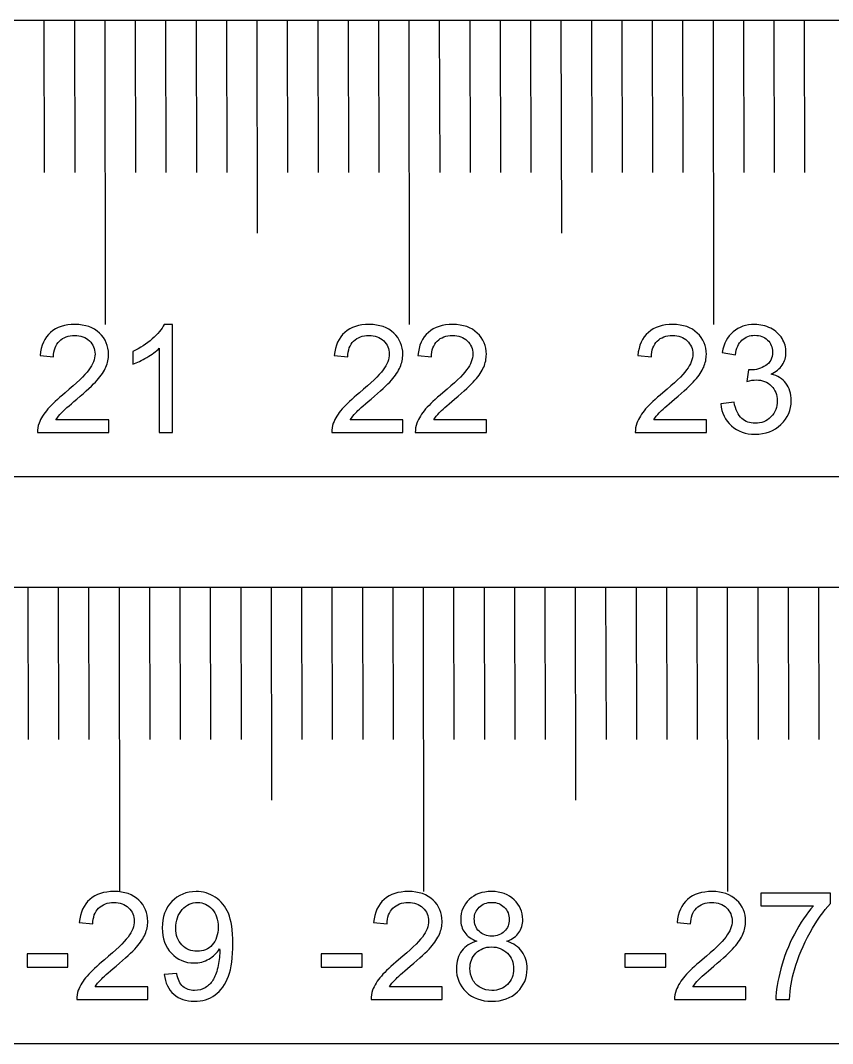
# Model space of a CAD drawing. Header units: millimetres. Extents: x -300 to 279, y -192 to 238.
# Drawn here: x -33.6 to -6.9, y -192.01 to -158.36 of the extents above; entities that cross this region are included whole.
import ezdxf

# ---------------------------------------------------------------- set-up
doc = ezdxf.new("R2010")
doc.units = ezdxf.units.MM
doc.layers.add('CAMADA_1', color=7, linetype='CONTINUOUS')

msp = doc.modelspace()

# ---------------------------------------------------------------- linework, layer by layer
at = {"layer": 'CAMADA_1', "color": 250}
for points, knots in [([(-240.8244, -158.3605), (-240.8244, -158.3605), (259.1756, -158.3605), (259.1756, -158.3605), (259.1756, -158.3605), (259.1756, -173.3605), (259.1756, -173.3605), (259.1756, -173.3605), (-240.8244, -173.3605), (-240.8244, -173.3605), (-240.8244, -173.3605), (-240.8244, -158.3605), (-240.8244, -158.3605)], [0, 0, 0, 0, 0.25, 0.25, 0.25, 0.5, 0.5, 0.5, 0.75, 0.75, 0.75, 1, 1, 1, 1]), ([(-30.7013, -171.4967), (-30.7013, -171.4967), (-30.7013, -171.9116), (-30.7013, -171.9116), (-30.7013, -171.9116), (-33.0424, -171.9116), (-33.0424, -171.9116), (-33.0457, -171.8071), (-33.0284, -171.7066), (-32.9913, -171.6095), (-32.9312, -171.4506), (-32.8349, -171.2934), (-32.7024, -171.1395), (-32.5699, -170.9856), (-32.3806, -170.8078), (-32.1344, -170.6061), (-31.7517, -170.2908), (-31.4916, -170.0414), (-31.3557, -169.857), (-31.2191, -169.6726), (-31.1508, -169.4981), (-31.1508, -169.3335), (-31.1508, -169.1615), (-31.2125, -169.0166), (-31.336, -168.898), (-31.4595, -168.7803), (-31.6208, -168.7211), (-31.8192, -168.7211), (-32.0291, -168.7211), (-32.197, -168.7836), (-32.3229, -168.9087), (-32.4489, -169.033), (-32.5123, -169.2059), (-32.5139, -169.4273), (-32.5139, -169.4273), (-32.9584, -169.3829), (-32.9584, -169.3829), (-32.928, -169.0503), (-32.8127, -168.7968), (-32.6135, -168.6223), (-32.4135, -168.4478), (-32.146, -168.3605), (-31.8093, -168.3605), (-31.4702, -168.3605), (-31.201, -168.4544), (-31.0034, -168.6429), (-30.8051, -168.8314), (-30.7063, -169.0651), (-30.7063, -169.3434), (-30.7063, -169.485), (-30.7351, -169.6241), (-30.7935, -169.7607), (-30.8511, -169.8982), (-30.9475, -170.0422), (-31.0816, -170.1937), (-31.2166, -170.3443), (-31.4397, -170.5526), (-31.7508, -170.816), (-32.0118, -171.0349), (-32.1797, -171.1831), (-32.2538, -171.2613), (-32.3279, -171.3395), (-32.3888, -171.4177), (-32.4374, -171.4967), (-32.4374, -171.4967), (-30.7013, -171.4967), (-30.7013, -171.4967)], [0, 0, 0, 0, 0.0454545, 0.0454545, 0.0454545, 0.0909091, 0.0909091, 0.0909091, 0.1363636, 0.1363636, 0.1363636, 0.1818182, 0.1818182, 0.1818182, 0.2272727, 0.2272727, 0.2272727, 0.2727273, 0.2727273, 0.2727273, 0.3181818, 0.3181818, 0.3181818, 0.3636364, 0.3636364, 0.3636364, 0.4090909, 0.4090909, 0.4090909, 0.4545455, 0.4545455, 0.4545455, 0.5, 0.5, 0.5, 0.5454545, 0.5454545, 0.5454545, 0.5909091, 0.5909091, 0.5909091, 0.6363636, 0.6363636, 0.6363636, 0.6818182, 0.6818182, 0.6818182, 0.7272727, 0.7272727, 0.7272727, 0.7727273, 0.7727273, 0.7727273, 0.8181818, 0.8181818, 0.8181818, 0.8636364, 0.8636364, 0.8636364, 0.9090909, 0.9090909, 0.9090909, 0.9545455, 0.9545455, 0.9545455, 1, 1, 1, 1]), ([(-28.6014, -171.9116), (-28.6014, -171.9116), (-29.0361, -171.9116), (-29.0361, -171.9116), (-29.0361, -171.9116), (-29.0361, -169.1442), (-29.0361, -169.1442), (-29.1406, -169.2446), (-29.2781, -169.3442), (-29.4476, -169.4438), (-29.6172, -169.5434), (-29.7703, -169.6183), (-29.9053, -169.6677), (-29.9053, -169.6677), (-29.9053, -169.2479), (-29.9053, -169.2479), (-29.6625, -169.1343), (-29.4501, -168.996), (-29.2682, -168.833), (-29.0863, -168.6709), (-28.957, -168.5136), (-28.8813, -168.3605), (-28.8813, -168.3605), (-28.6014, -168.3605), (-28.6014, -168.3605), (-28.6014, -168.3605), (-28.6014, -171.9116), (-28.6014, -171.9116)], [0, 0, 0, 0, 0.1111111, 0.1111111, 0.1111111, 0.2222222, 0.2222222, 0.2222222, 0.3333333, 0.3333333, 0.3333333, 0.4444444, 0.4444444, 0.4444444, 0.5555556, 0.5555556, 0.5555556, 0.6666667, 0.6666667, 0.6666667, 0.7777778, 0.7777778, 0.7777778, 0.8888889, 0.8888889, 0.8888889, 1, 1, 1, 1]), ([(-21.025, -171.4967), (-21.025, -171.4967), (-21.025, -171.9116), (-21.025, -171.9116), (-21.025, -171.9116), (-23.3661, -171.9116), (-23.3661, -171.9116), (-23.3694, -171.8071), (-23.3521, -171.7066), (-23.315, -171.6095), (-23.2549, -171.4506), (-23.1586, -171.2934), (-23.0261, -171.1395), (-22.8936, -170.9856), (-22.7043, -170.8078), (-22.4581, -170.6061), (-22.0754, -170.2908), (-21.8153, -170.0414), (-21.6794, -169.857), (-21.5428, -169.6726), (-21.4745, -169.4981), (-21.4745, -169.3335), (-21.4745, -169.1615), (-21.5362, -169.0166), (-21.6597, -168.898), (-21.7832, -168.7803), (-21.9445, -168.7211), (-22.1429, -168.7211), (-22.3528, -168.7211), (-22.5207, -168.7836), (-22.6466, -168.9087), (-22.7726, -169.033), (-22.836, -169.2059), (-22.8376, -169.4273), (-22.8376, -169.4273), (-23.2821, -169.3829), (-23.2821, -169.3829), (-23.2517, -169.0503), (-23.1364, -168.7968), (-22.9372, -168.6223), (-22.7372, -168.4478), (-22.4697, -168.3605), (-22.133, -168.3605), (-21.7939, -168.3605), (-21.5247, -168.4544), (-21.3271, -168.6429), (-21.1288, -168.8314), (-21.03, -169.0651), (-21.03, -169.3434), (-21.03, -169.485), (-21.0588, -169.6241), (-21.1172, -169.7607), (-21.1748, -169.8982), (-21.2712, -170.0422), (-21.4053, -170.1937), (-21.5403, -170.3443), (-21.7634, -170.5526), (-22.0745, -170.816), (-22.3355, -171.0349), (-22.5034, -171.1831), (-22.5775, -171.2613), (-22.6516, -171.3395), (-22.7125, -171.4177), (-22.7611, -171.4967), (-22.7611, -171.4967), (-21.025, -171.4967), (-21.025, -171.4967)], [0, 0, 0, 0, 0.0454545, 0.0454545, 0.0454545, 0.0909091, 0.0909091, 0.0909091, 0.1363636, 0.1363636, 0.1363636, 0.1818182, 0.1818182, 0.1818182, 0.2272727, 0.2272727, 0.2272727, 0.2727273, 0.2727273, 0.2727273, 0.3181818, 0.3181818, 0.3181818, 0.3636364, 0.3636364, 0.3636364, 0.4090909, 0.4090909, 0.4090909, 0.4545455, 0.4545455, 0.4545455, 0.5, 0.5, 0.5, 0.5454545, 0.5454545, 0.5454545, 0.5909091, 0.5909091, 0.5909091, 0.6363636, 0.6363636, 0.6363636, 0.6818182, 0.6818182, 0.6818182, 0.7272727, 0.7272727, 0.7272727, 0.7727273, 0.7727273, 0.7727273, 0.8181818, 0.8181818, 0.8181818, 0.8636364, 0.8636364, 0.8636364, 0.9090909, 0.9090909, 0.9090909, 0.9545455, 0.9545455, 0.9545455, 1, 1, 1, 1]), ([(-18.2781, -171.4967), (-18.2781, -171.4967), (-18.2781, -171.9116), (-18.2781, -171.9116), (-18.2781, -171.9116), (-20.6192, -171.9116), (-20.6192, -171.9116), (-20.6225, -171.8071), (-20.6052, -171.7066), (-20.5681, -171.6095), (-20.508, -171.4506), (-20.4117, -171.2934), (-20.2792, -171.1395), (-20.1467, -170.9856), (-19.9574, -170.8078), (-19.7112, -170.6061), (-19.3285, -170.2908), (-19.0684, -170.0414), (-18.9325, -169.857), (-18.7959, -169.6726), (-18.7276, -169.4981), (-18.7276, -169.3335), (-18.7276, -169.1615), (-18.7893, -169.0166), (-18.9128, -168.898), (-19.0363, -168.7803), (-19.1976, -168.7211), (-19.396, -168.7211), (-19.6059, -168.7211), (-19.7738, -168.7836), (-19.8997, -168.9087), (-20.0257, -169.033), (-20.0891, -169.2059), (-20.0907, -169.4273), (-20.0907, -169.4273), (-20.5352, -169.3829), (-20.5352, -169.3829), (-20.5048, -169.0503), (-20.3895, -168.7968), (-20.1903, -168.6223), (-19.9903, -168.4478), (-19.7228, -168.3605), (-19.3861, -168.3605), (-19.047, -168.3605), (-18.7778, -168.4544), (-18.5802, -168.6429), (-18.3819, -168.8314), (-18.2831, -169.0651), (-18.2831, -169.3434), (-18.2831, -169.485), (-18.3119, -169.6241), (-18.3703, -169.7607), (-18.4279, -169.8982), (-18.5243, -170.0422), (-18.6584, -170.1937), (-18.7934, -170.3443), (-19.0165, -170.5526), (-19.3276, -170.816), (-19.5886, -171.0349), (-19.7565, -171.1831), (-19.8306, -171.2613), (-19.9047, -171.3395), (-19.9656, -171.4177), (-20.0142, -171.4967), (-20.0142, -171.4967), (-18.2781, -171.4967), (-18.2781, -171.4967)], [0, 0, 0, 0, 0.0454545, 0.0454545, 0.0454545, 0.0909091, 0.0909091, 0.0909091, 0.1363636, 0.1363636, 0.1363636, 0.1818182, 0.1818182, 0.1818182, 0.2272727, 0.2272727, 0.2272727, 0.2727273, 0.2727273, 0.2727273, 0.3181818, 0.3181818, 0.3181818, 0.3636364, 0.3636364, 0.3636364, 0.4090909, 0.4090909, 0.4090909, 0.4545455, 0.4545455, 0.4545455, 0.5, 0.5, 0.5, 0.5454545, 0.5454545, 0.5454545, 0.5909091, 0.5909091, 0.5909091, 0.6363636, 0.6363636, 0.6363636, 0.6818182, 0.6818182, 0.6818182, 0.7272727, 0.7272727, 0.7272727, 0.7727273, 0.7727273, 0.7727273, 0.8181818, 0.8181818, 0.8181818, 0.8636364, 0.8636364, 0.8636364, 0.9090909, 0.9090909, 0.9090909, 0.9545455, 0.9545455, 0.9545455, 1, 1, 1, 1]), ([(-11.0449, -171.4967), (-11.0449, -171.4967), (-11.0449, -171.9116), (-11.0449, -171.9116), (-11.0449, -171.9116), (-13.386, -171.9116), (-13.386, -171.9116), (-13.3893, -171.8071), (-13.372, -171.7066), (-13.3349, -171.6095), (-13.2748, -171.4506), (-13.1785, -171.2934), (-13.046, -171.1395), (-12.9135, -170.9856), (-12.7242, -170.8078), (-12.478, -170.6061), (-12.0953, -170.2908), (-11.8352, -170.0414), (-11.6993, -169.857), (-11.5627, -169.6726), (-11.4944, -169.4981), (-11.4944, -169.3335), (-11.4944, -169.1615), (-11.5561, -169.0166), (-11.6796, -168.898), (-11.8031, -168.7803), (-11.9644, -168.7211), (-12.1628, -168.7211), (-12.3727, -168.7211), (-12.5406, -168.7836), (-12.6665, -168.9087), (-12.7925, -169.033), (-12.8559, -169.2059), (-12.8575, -169.4273), (-12.8575, -169.4273), (-13.302, -169.3829), (-13.302, -169.3829), (-13.2716, -169.0503), (-13.1563, -168.7968), (-12.9571, -168.6223), (-12.7571, -168.4478), (-12.4896, -168.3605), (-12.1529, -168.3605), (-11.8138, -168.3605), (-11.5446, -168.4544), (-11.347, -168.6429), (-11.1487, -168.8314), (-11.0499, -169.0651), (-11.0499, -169.3434), (-11.0499, -169.485), (-11.0787, -169.6241), (-11.1371, -169.7607), (-11.1947, -169.8982), (-11.2911, -170.0422), (-11.4252, -170.1937), (-11.5602, -170.3443), (-11.7833, -170.5526), (-12.0944, -170.816), (-12.3554, -171.0349), (-12.5233, -171.1831), (-12.5974, -171.2613), (-12.6715, -171.3395), (-12.7324, -171.4177), (-12.781, -171.4967), (-12.781, -171.4967), (-11.0449, -171.4967), (-11.0449, -171.4967)], [0, 0, 0, 0, 0.0454545, 0.0454545, 0.0454545, 0.0909091, 0.0909091, 0.0909091, 0.1363636, 0.1363636, 0.1363636, 0.1818182, 0.1818182, 0.1818182, 0.2272727, 0.2272727, 0.2272727, 0.2727273, 0.2727273, 0.2727273, 0.3181818, 0.3181818, 0.3181818, 0.3636364, 0.3636364, 0.3636364, 0.4090909, 0.4090909, 0.4090909, 0.4545455, 0.4545455, 0.4545455, 0.5, 0.5, 0.5, 0.5454545, 0.5454545, 0.5454545, 0.5909091, 0.5909091, 0.5909091, 0.6363636, 0.6363636, 0.6363636, 0.6818182, 0.6818182, 0.6818182, 0.7272727, 0.7272727, 0.7272727, 0.7727273, 0.7727273, 0.7727273, 0.8181818, 0.8181818, 0.8181818, 0.8636364, 0.8636364, 0.8636364, 0.9090909, 0.9090909, 0.9090909, 0.9545455, 0.9545455, 0.9545455, 1, 1, 1, 1]), ([(-10.5749, -170.9732), (-10.5749, -170.9732), (-10.1402, -170.9139), (-10.1402, -170.9139), (-10.09, -171.1609), (-10.0061, -171.3387), (-9.8867, -171.4473), (-9.7674, -171.556), (-9.6208, -171.6103), (-9.4472, -171.6103), (-9.2414, -171.6103), (-9.0677, -171.5395), (-8.9277, -171.398), (-8.7878, -171.2564), (-8.7178, -171.081), (-8.7178, -170.872), (-8.7178, -170.6728), (-8.7829, -170.5081), (-8.9137, -170.3781), (-9.0438, -170.2488), (-9.2093, -170.1838), (-9.4109, -170.1838), (-9.4932, -170.1838), (-9.5953, -170.2003), (-9.718, -170.2324), (-9.718, -170.2324), (-9.6694, -169.8521), (-9.6694, -169.8521), (-9.6406, -169.8554), (-9.6167, -169.857), (-9.5994, -169.857), (-9.4134, -169.857), (-9.2471, -169.8085), (-9.0981, -169.7121), (-8.95, -169.6158), (-8.8759, -169.4677), (-8.8759, -169.2676), (-8.8759, -169.1088), (-8.9302, -168.9771), (-9.038, -168.8725), (-9.1459, -168.768), (-9.285, -168.7161), (-9.4554, -168.7161), (-9.625, -168.7161), (-9.7657, -168.7696), (-9.8785, -168.8766), (-9.9913, -168.9837), (-10.0637, -169.1442), (-10.0958, -169.3582), (-10.0958, -169.3582), (-10.5304, -169.2792), (-10.5304, -169.2792), (-10.4769, -168.9878), (-10.3567, -168.7614), (-10.1682, -168.6009), (-9.9806, -168.4404), (-9.746, -168.3605), (-9.4661, -168.3605), (-9.2735, -168.3605), (-9.0957, -168.4017), (-8.9335, -168.4848), (-8.7705, -168.5671), (-8.6462, -168.6799), (-8.5606, -168.8223), (-8.4742, -168.9655), (-8.4314, -169.117), (-8.4314, -169.2775), (-8.4314, -169.4298), (-8.4725, -169.5681), (-8.554, -169.6932), (-8.6363, -169.8183), (-8.7582, -169.9179), (-8.9187, -169.992), (-8.7096, -170.0398), (-8.5474, -170.1402), (-8.4314, -170.2925), (-8.3161, -170.4439), (-8.2585, -170.6349), (-8.2585, -170.8629), (-8.2585, -171.1716), (-8.3713, -171.4342), (-8.596, -171.649), (-8.8216, -171.8639), (-9.1064, -171.9709), (-9.4504, -171.9709), (-9.7608, -171.9709), (-10.0184, -171.8779), (-10.2234, -171.6926), (-10.4292, -171.5074), (-10.5461, -171.2679), (-10.5749, -170.9732)], [0, 0, 0, 0, 0.0333333, 0.0333333, 0.0333333, 0.0666667, 0.0666667, 0.0666667, 0.1, 0.1, 0.1, 0.1333333, 0.1333333, 0.1333333, 0.1666667, 0.1666667, 0.1666667, 0.2, 0.2, 0.2, 0.2333333, 0.2333333, 0.2333333, 0.2666667, 0.2666667, 0.2666667, 0.3, 0.3, 0.3, 0.3333333, 0.3333333, 0.3333333, 0.3666667, 0.3666667, 0.3666667, 0.4, 0.4, 0.4, 0.4333333, 0.4333333, 0.4333333, 0.4666667, 0.4666667, 0.4666667, 0.5, 0.5, 0.5, 0.5333333, 0.5333333, 0.5333333, 0.5666667, 0.5666667, 0.5666667, 0.6, 0.6, 0.6, 0.6333333, 0.6333333, 0.6333333, 0.6666667, 0.6666667, 0.6666667, 0.7, 0.7, 0.7, 0.7333333, 0.7333333, 0.7333333, 0.7666667, 0.7666667, 0.7666667, 0.8, 0.8, 0.8, 0.8333333, 0.8333333, 0.8333333, 0.8666667, 0.8666667, 0.8666667, 0.9, 0.9, 0.9, 0.9333333, 0.9333333, 0.9333333, 0.9666667, 0.9666667, 0.9666667, 1, 1, 1, 1]), ([(-240.3555, -177.0107), (-240.3555, -177.0107), (259.6445, -177.0107), (259.6445, -177.0107), (259.6445, -177.0107), (259.6445, -192.0107), (259.6445, -192.0107), (259.6445, -192.0107), (-240.3555, -192.0107), (-240.3555, -192.0107), (-240.3555, -192.0107), (-240.3555, -177.0107), (-240.3555, -177.0107)], [0, 0, 0, 0, 0.25, 0.25, 0.25, 0.5, 0.5, 0.5, 0.75, 0.75, 0.75, 1, 1, 1, 1]), ([(-29.4101, -190.1469), (-29.4101, -190.1469), (-29.4101, -190.5618), (-29.4101, -190.5618), (-29.4101, -190.5618), (-31.7512, -190.5618), (-31.7512, -190.5618), (-31.7545, -190.4573), (-31.7372, -190.3568), (-31.7001, -190.2597), (-31.64, -190.1008), (-31.5437, -189.9436), (-31.4112, -189.7897), (-31.2787, -189.6358), (-31.0894, -189.458), (-30.8432, -189.2563), (-30.4605, -188.941), (-30.2004, -188.6916), (-30.0645, -188.5072), (-29.9279, -188.3228), (-29.8596, -188.1483), (-29.8596, -187.9837), (-29.8596, -187.8117), (-29.9213, -187.6668), (-30.0448, -187.5482), (-30.1683, -187.4305), (-30.3296, -187.3713), (-30.528, -187.3713), (-30.7379, -187.3713), (-30.9058, -187.4338), (-31.0317, -187.5589), (-31.1577, -187.6832), (-31.2211, -187.8561), (-31.2227, -188.0775), (-31.2227, -188.0775), (-31.6672, -188.0331), (-31.6672, -188.0331), (-31.6368, -187.7005), (-31.5215, -187.447), (-31.3223, -187.2725), (-31.1223, -187.098), (-30.8548, -187.0107), (-30.5181, -187.0107), (-30.179, -187.0107), (-29.9098, -187.1046), (-29.7122, -187.2931), (-29.5139, -187.4816), (-29.4151, -187.7153), (-29.4151, -187.9936), (-29.4151, -188.1352), (-29.4439, -188.2743), (-29.5023, -188.4109), (-29.5599, -188.5484), (-29.6563, -188.6924), (-29.7904, -188.8439), (-29.9254, -188.9945), (-30.1485, -189.2028), (-30.4596, -189.4662), (-30.7206, -189.6851), (-30.8885, -189.8333), (-30.9626, -189.9115), (-31.0367, -189.9897), (-31.0976, -190.0679), (-31.1462, -190.1469), (-31.1462, -190.1469), (-29.4101, -190.1469), (-29.4101, -190.1469)], [0, 0, 0, 0, 0.0454545, 0.0454545, 0.0454545, 0.0909091, 0.0909091, 0.0909091, 0.1363636, 0.1363636, 0.1363636, 0.1818182, 0.1818182, 0.1818182, 0.2272727, 0.2272727, 0.2272727, 0.2727273, 0.2727273, 0.2727273, 0.3181818, 0.3181818, 0.3181818, 0.3636364, 0.3636364, 0.3636364, 0.4090909, 0.4090909, 0.4090909, 0.4545455, 0.4545455, 0.4545455, 0.5, 0.5, 0.5, 0.5454545, 0.5454545, 0.5454545, 0.5909091, 0.5909091, 0.5909091, 0.6363636, 0.6363636, 0.6363636, 0.6818182, 0.6818182, 0.6818182, 0.7272727, 0.7272727, 0.7272727, 0.7727273, 0.7727273, 0.7727273, 0.8181818, 0.8181818, 0.8181818, 0.8636364, 0.8636364, 0.8636364, 0.9090909, 0.9090909, 0.9090909, 0.9545455, 0.9545455, 0.9545455, 1, 1, 1, 1]), ([(-28.8759, -189.7419), (-28.8759, -189.7419), (-28.461, -189.7074), (-28.461, -189.7074), (-28.4256, -189.9033), (-28.3581, -190.0449), (-28.2585, -190.1329), (-28.1589, -190.221), (-28.0313, -190.2655), (-27.8749, -190.2655), (-27.7416, -190.2655), (-27.6247, -190.235), (-27.5234, -190.1733), (-27.4222, -190.1124), (-27.3399, -190.0309), (-27.2765, -189.928), (-27.2131, -189.8259), (-27.1596, -189.6876), (-27.116, -189.5139), (-27.0723, -189.3402), (-27.0509, -189.1633), (-27.0509, -188.983), (-27.0509, -188.9641), (-27.0518, -188.9344), (-27.0534, -188.8957), (-27.1398, -189.034), (-27.2584, -189.1468), (-27.4082, -189.2324), (-27.558, -189.3188), (-27.721, -189.3616), (-27.8955, -189.3616), (-28.1877, -189.3616), (-28.4347, -189.2555), (-28.6371, -189.0431), (-28.8388, -188.8315), (-28.9401, -188.5517), (-28.9401, -188.2043), (-28.9401, -187.8454), (-28.8347, -187.5573), (-28.6232, -187.3383), (-28.4124, -187.1202), (-28.1482, -187.0107), (-27.8296, -187.0107), (-27.6008, -187.0107), (-27.3909, -187.0725), (-27.1999, -187.1968), (-27.0098, -187.3202), (-26.8657, -187.4964), (-26.767, -187.726), (-26.6682, -187.9549), (-26.6188, -188.2866), (-26.6188, -188.7204), (-26.6188, -189.1723), (-26.6673, -189.532), (-26.7653, -189.7996), (-26.8633, -190.0679), (-27.0098, -190.2712), (-27.2032, -190.4112), (-27.3967, -190.5511), (-27.623, -190.6211), (-27.8831, -190.6211), (-28.1597, -190.6211), (-28.3853, -190.5445), (-28.5606, -190.3906), (-28.7351, -190.2367), (-28.8405, -190.0202), (-28.8759, -189.7419)], [0, 0, 0, 0, 0.0454545, 0.0454545, 0.0454545, 0.0909091, 0.0909091, 0.0909091, 0.1363636, 0.1363636, 0.1363636, 0.1818182, 0.1818182, 0.1818182, 0.2272727, 0.2272727, 0.2272727, 0.2727273, 0.2727273, 0.2727273, 0.3181818, 0.3181818, 0.3181818, 0.3636364, 0.3636364, 0.3636364, 0.4090909, 0.4090909, 0.4090909, 0.4545455, 0.4545455, 0.4545455, 0.5, 0.5, 0.5, 0.5454545, 0.5454545, 0.5454545, 0.5909091, 0.5909091, 0.5909091, 0.6363636, 0.6363636, 0.6363636, 0.6818182, 0.6818182, 0.6818182, 0.7272727, 0.7272727, 0.7272727, 0.7727273, 0.7727273, 0.7727273, 0.8181818, 0.8181818, 0.8181818, 0.8636364, 0.8636364, 0.8636364, 0.9090909, 0.9090909, 0.9090909, 0.9545455, 0.9545455, 0.9545455, 1, 1, 1, 1]), ([(-19.7338, -190.1469), (-19.7338, -190.1469), (-19.7338, -190.5618), (-19.7338, -190.5618), (-19.7338, -190.5618), (-22.0749, -190.5618), (-22.0749, -190.5618), (-22.0782, -190.4573), (-22.0609, -190.3568), (-22.0238, -190.2597), (-21.9637, -190.1008), (-21.8674, -189.9436), (-21.7349, -189.7897), (-21.6024, -189.6358), (-21.4131, -189.458), (-21.1669, -189.2563), (-20.7842, -188.941), (-20.5241, -188.6916), (-20.3882, -188.5072), (-20.2516, -188.3228), (-20.1833, -188.1483), (-20.1833, -187.9837), (-20.1833, -187.8117), (-20.245, -187.6668), (-20.3685, -187.5482), (-20.492, -187.4305), (-20.6533, -187.3713), (-20.8517, -187.3713), (-21.0616, -187.3713), (-21.2295, -187.4338), (-21.3554, -187.5589), (-21.4814, -187.6832), (-21.5448, -187.8561), (-21.5464, -188.0775), (-21.5464, -188.0775), (-21.9909, -188.0331), (-21.9909, -188.0331), (-21.9605, -187.7005), (-21.8452, -187.447), (-21.646, -187.2725), (-21.446, -187.098), (-21.1785, -187.0107), (-20.8418, -187.0107), (-20.5027, -187.0107), (-20.2335, -187.1046), (-20.0359, -187.2931), (-19.8376, -187.4816), (-19.7388, -187.7153), (-19.7388, -187.9936), (-19.7388, -188.1352), (-19.7676, -188.2743), (-19.826, -188.4109), (-19.8836, -188.5484), (-19.98, -188.6924), (-20.1141, -188.8439), (-20.2491, -188.9945), (-20.4722, -189.2028), (-20.7833, -189.4662), (-21.0443, -189.6851), (-21.2122, -189.8333), (-21.2863, -189.9115), (-21.3604, -189.9897), (-21.4213, -190.0679), (-21.4699, -190.1469), (-21.4699, -190.1469), (-19.7338, -190.1469), (-19.7338, -190.1469)], [0, 0, 0, 0, 0.0454545, 0.0454545, 0.0454545, 0.0909091, 0.0909091, 0.0909091, 0.1363636, 0.1363636, 0.1363636, 0.1818182, 0.1818182, 0.1818182, 0.2272727, 0.2272727, 0.2272727, 0.2727273, 0.2727273, 0.2727273, 0.3181818, 0.3181818, 0.3181818, 0.3636364, 0.3636364, 0.3636364, 0.4090909, 0.4090909, 0.4090909, 0.4545455, 0.4545455, 0.4545455, 0.5, 0.5, 0.5, 0.5454545, 0.5454545, 0.5454545, 0.5909091, 0.5909091, 0.5909091, 0.6363636, 0.6363636, 0.6363636, 0.6818182, 0.6818182, 0.6818182, 0.7272727, 0.7272727, 0.7272727, 0.7727273, 0.7727273, 0.7727273, 0.8181818, 0.8181818, 0.8181818, 0.8636364, 0.8636364, 0.8636364, 0.9090909, 0.9090909, 0.9090909, 0.9545455, 0.9545455, 0.9545455, 1, 1, 1, 1]), ([(-18.5945, -188.6447), (-18.7748, -188.5788), (-18.9082, -188.4842), (-18.9954, -188.3623), (-19.0819, -188.2397), (-19.1255, -188.0932), (-19.1255, -187.9228), (-19.1255, -187.6651), (-19.0333, -187.4495), (-18.8489, -187.2741), (-18.6637, -187.0988), (-18.4184, -187.0107), (-18.1114, -187.0107), (-17.8035, -187.0107), (-17.5549, -187.1005), (-17.3672, -187.2799), (-17.1796, -187.4593), (-17.0857, -187.6775), (-17.0857, -187.9351), (-17.0857, -188.0989), (-17.1285, -188.2422), (-17.2141, -188.3632), (-17.2997, -188.485), (-17.4298, -188.5788), (-17.6051, -188.6447), (-17.3886, -188.7155), (-17.2248, -188.8291), (-17.1121, -188.9871), (-16.9993, -189.1443), (-16.9425, -189.332), (-16.9425, -189.551), (-16.9425, -189.8531), (-17.0495, -190.1066), (-17.2627, -190.3124), (-17.4767, -190.5182), (-17.7574, -190.6211), (-18.1056, -190.6211), (-18.4538, -190.6211), (-18.7345, -190.5182), (-18.9485, -190.3116), (-19.1617, -190.105), (-19.2687, -189.8473), (-19.2687, -189.5386), (-19.2687, -189.309), (-19.2103, -189.1163), (-19.0934, -188.9616), (-18.9765, -188.806), (-18.8102, -188.7007), (-18.5945, -188.6447)], [0, 0, 0, 0, 0.0625, 0.0625, 0.0625, 0.125, 0.125, 0.125, 0.1875, 0.1875, 0.1875, 0.25, 0.25, 0.25, 0.3125, 0.3125, 0.3125, 0.375, 0.375, 0.375, 0.4375, 0.4375, 0.4375, 0.5, 0.5, 0.5, 0.5625, 0.5625, 0.5625, 0.625, 0.625, 0.625, 0.6875, 0.6875, 0.6875, 0.75, 0.75, 0.75, 0.8125, 0.8125, 0.8125, 0.875, 0.875, 0.875, 0.9375, 0.9375, 0.9375, 1, 1, 1, 1]), ([(-9.7537, -190.1469), (-9.7537, -190.1469), (-9.7537, -190.5618), (-9.7537, -190.5618), (-9.7537, -190.5618), (-12.0948, -190.5618), (-12.0948, -190.5618), (-12.0981, -190.4573), (-12.0808, -190.3568), (-12.0437, -190.2597), (-11.9836, -190.1008), (-11.8873, -189.9436), (-11.7548, -189.7897), (-11.6223, -189.6358), (-11.433, -189.458), (-11.1868, -189.2563), (-10.8041, -188.941), (-10.544, -188.6916), (-10.4081, -188.5072), (-10.2715, -188.3228), (-10.2032, -188.1483), (-10.2032, -187.9837), (-10.2032, -187.8117), (-10.2649, -187.6668), (-10.3884, -187.5482), (-10.5119, -187.4305), (-10.6732, -187.3713), (-10.8716, -187.3713), (-11.0815, -187.3713), (-11.2494, -187.4338), (-11.3753, -187.5589), (-11.5013, -187.6832), (-11.5647, -187.8561), (-11.5663, -188.0775), (-11.5663, -188.0775), (-12.0108, -188.0331), (-12.0108, -188.0331), (-11.9804, -187.7005), (-11.8651, -187.447), (-11.6659, -187.2725), (-11.4659, -187.098), (-11.1984, -187.0107), (-10.8617, -187.0107), (-10.5226, -187.0107), (-10.2534, -187.1046), (-10.0558, -187.2931), (-9.8575, -187.4816), (-9.7587, -187.7153), (-9.7587, -187.9936), (-9.7587, -188.1352), (-9.7875, -188.2743), (-9.8459, -188.4109), (-9.9035, -188.5484), (-9.9999, -188.6924), (-10.134, -188.8439), (-10.269, -188.9945), (-10.4921, -189.2028), (-10.8032, -189.4662), (-11.0642, -189.6851), (-11.2321, -189.8333), (-11.3062, -189.9115), (-11.3803, -189.9897), (-11.4412, -190.0679), (-11.4898, -190.1469), (-11.4898, -190.1469), (-9.7537, -190.1469), (-9.7537, -190.1469)], [0, 0, 0, 0, 0.0454545, 0.0454545, 0.0454545, 0.0909091, 0.0909091, 0.0909091, 0.1363636, 0.1363636, 0.1363636, 0.1818182, 0.1818182, 0.1818182, 0.2272727, 0.2272727, 0.2272727, 0.2727273, 0.2727273, 0.2727273, 0.3181818, 0.3181818, 0.3181818, 0.3636364, 0.3636364, 0.3636364, 0.4090909, 0.4090909, 0.4090909, 0.4545455, 0.4545455, 0.4545455, 0.5, 0.5, 0.5, 0.5454545, 0.5454545, 0.5454545, 0.5909091, 0.5909091, 0.5909091, 0.6363636, 0.6363636, 0.6363636, 0.6818182, 0.6818182, 0.6818182, 0.7272727, 0.7272727, 0.7272727, 0.7727273, 0.7727273, 0.7727273, 0.8181818, 0.8181818, 0.8181818, 0.8636364, 0.8636364, 0.8636364, 0.9090909, 0.9090909, 0.9090909, 0.9545455, 0.9545455, 0.9545455, 1, 1, 1, 1]), ([(-9.259, -187.4849), (-9.259, -187.4849), (-9.259, -187.07), (-9.259, -187.07), (-9.259, -187.07), (-6.9723, -187.07), (-6.9723, -187.07), (-6.9723, -187.07), (-6.9723, -187.4058), (-6.9723, -187.4058), (-7.197, -187.6454), (-7.4209, -187.9639), (-7.6415, -188.3615), (-7.8629, -188.7591), (-8.0333, -189.1682), (-8.1543, -189.5888), (-8.2407, -189.8843), (-8.2967, -190.2095), (-8.3206, -190.5618), (-8.3206, -190.5618), (-8.7651, -190.5618), (-8.7651, -190.5618), (-8.7601, -190.2836), (-8.7058, -189.9469), (-8.6013, -189.5526), (-8.4967, -189.1575), (-8.3477, -188.7772), (-8.1527, -188.4109), (-7.9576, -188.0446), (-7.7501, -187.7359), (-7.5304, -187.4849), (-7.5304, -187.4849), (-9.259, -187.4849), (-9.259, -187.4849)], [0, 0, 0, 0, 0.0909091, 0.0909091, 0.0909091, 0.1818182, 0.1818182, 0.1818182, 0.2727273, 0.2727273, 0.2727273, 0.3636364, 0.3636364, 0.3636364, 0.4545455, 0.4545455, 0.4545455, 0.5454545, 0.5454545, 0.5454545, 0.6363636, 0.6363636, 0.6363636, 0.7272727, 0.7272727, 0.7272727, 0.8181818, 0.8181818, 0.8181818, 0.9090909, 0.9090909, 0.9090909, 1, 1, 1, 1]), ([(-27.1028, -188.1821), (-27.1028, -187.9335), (-27.1686, -187.7359), (-27.3004, -187.5902), (-27.4312, -187.4445), (-27.5909, -187.3713), (-27.7786, -187.3713), (-27.9729, -187.3713), (-28.1408, -187.4495), (-28.2824, -187.6067), (-28.4248, -187.7639), (-28.4956, -187.9681), (-28.4956, -188.2183), (-28.4956, -188.443), (-28.4281, -188.6258), (-28.2939, -188.7657), (-28.1589, -188.9064), (-27.991, -188.9764), (-27.7909, -188.9764), (-27.5901, -188.9764), (-27.4255, -188.9064), (-27.2962, -188.7657), (-27.167, -188.6258), (-27.1028, -188.4307), (-27.1028, -188.1821)], [0, 0, 0, 0, 0.125, 0.125, 0.125, 0.25, 0.25, 0.25, 0.375, 0.375, 0.375, 0.5, 0.5, 0.5, 0.625, 0.625, 0.625, 0.75, 0.75, 0.75, 0.875, 0.875, 0.875, 1, 1, 1, 1]), ([(-18.681, -187.9071), (-18.681, -188.0751), (-18.6275, -188.2117), (-18.5213, -188.3179), (-18.4143, -188.4241), (-18.2743, -188.4776), (-18.1007, -188.4776), (-17.9319, -188.4776), (-17.7953, -188.4249), (-17.6891, -188.3195), (-17.5829, -188.2142), (-17.5302, -188.0849), (-17.5302, -187.9318), (-17.5302, -187.7721), (-17.5845, -187.638), (-17.694, -187.5293), (-17.8027, -187.4207), (-17.9401, -187.3663), (-18.1056, -187.3663), (-18.2727, -187.3663), (-18.4102, -187.4198), (-18.5188, -187.526), (-18.6266, -187.6322), (-18.681, -187.759), (-18.681, -187.9071)], [0, 0, 0, 0, 0.125, 0.125, 0.125, 0.25, 0.25, 0.25, 0.375, 0.375, 0.375, 0.5, 0.5, 0.5, 0.625, 0.625, 0.625, 0.75, 0.75, 0.75, 0.875, 0.875, 0.875, 1, 1, 1, 1]), ([(-33.386, -189.4999), (-33.386, -189.4999), (-33.386, -189.0653), (-33.386, -189.0653), (-33.386, -189.0653), (-32.0426, -189.0653), (-32.0426, -189.0653), (-32.0426, -189.0653), (-32.0426, -189.4999), (-32.0426, -189.4999), (-32.0426, -189.4999), (-33.386, -189.4999), (-33.386, -189.4999)], [0, 0, 0, 0, 0.25, 0.25, 0.25, 0.5, 0.5, 0.5, 0.75, 0.75, 0.75, 1, 1, 1, 1]), ([(-23.7097, -189.4999), (-23.7097, -189.4999), (-23.7097, -189.0653), (-23.7097, -189.0653), (-23.7097, -189.0653), (-22.3663, -189.0653), (-22.3663, -189.0653), (-22.3663, -189.0653), (-22.3663, -189.4999), (-22.3663, -189.4999), (-22.3663, -189.4999), (-23.7097, -189.4999), (-23.7097, -189.4999)], [0, 0, 0, 0, 0.25, 0.25, 0.25, 0.5, 0.5, 0.5, 0.75, 0.75, 0.75, 1, 1, 1, 1]), ([(-18.8242, -189.5419), (-18.8242, -189.6662), (-18.7954, -189.7856), (-18.7378, -189.9016), (-18.6802, -190.0169), (-18.5929, -190.1066), (-18.476, -190.17), (-18.3599, -190.2334), (-18.2348, -190.2655), (-18.1023, -190.2655), (-17.8932, -190.2655), (-17.722, -190.1988), (-17.5878, -190.0654), (-17.4537, -189.9321), (-17.387, -189.7625), (-17.387, -189.5567), (-17.387, -189.3477), (-17.4561, -189.1748), (-17.5936, -189.0381), (-17.7319, -188.9015), (-17.9064, -188.8332), (-18.1163, -188.8332), (-18.3221, -188.8332), (-18.4908, -188.9007), (-18.6242, -189.0357), (-18.7575, -189.1707), (-18.8242, -189.3394), (-18.8242, -189.5419)], [0, 0, 0, 0, 0.1111111, 0.1111111, 0.1111111, 0.2222222, 0.2222222, 0.2222222, 0.3333333, 0.3333333, 0.3333333, 0.4444444, 0.4444444, 0.4444444, 0.5555556, 0.5555556, 0.5555556, 0.6666667, 0.6666667, 0.6666667, 0.7777778, 0.7777778, 0.7777778, 0.8888889, 0.8888889, 0.8888889, 1, 1, 1, 1]), ([(-13.7296, -189.4999), (-13.7296, -189.4999), (-13.7296, -189.0653), (-13.7296, -189.0653), (-13.7296, -189.0653), (-12.3862, -189.0653), (-12.3862, -189.0653), (-12.3862, -189.0653), (-12.3862, -189.4999), (-12.3862, -189.4999), (-12.3862, -189.4999), (-13.7296, -189.4999), (-13.7296, -189.4999)], [0, 0, 0, 0, 0.25, 0.25, 0.25, 0.5, 0.5, 0.5, 0.75, 0.75, 0.75, 1, 1, 1, 1])]:
    msp.add_open_spline(points, degree=3, knots=knots, dxfattribs=at)
for points in [[(-32.8293, -158.3605), (-32.8293, -158.3605), (-32.8175, -163.3605), (-32.8175, -163.3605)], [(-31.8293, -158.3605), (-31.8293, -158.3605), (-31.8175, -163.3605), (-31.8175, -163.3605)], [(-30.8294, -158.3605), (-30.8294, -158.3605), (-30.8176, -168.3605), (-30.8176, -168.3605)], [(-30.8294, -158.3605), (-30.8294, -158.3605), (-30.8176, -168.3605), (-30.8176, -168.3605)], [(-29.8294, -158.3605), (-29.8294, -158.3605), (-29.8176, -163.3605), (-29.8176, -163.3605)], [(-28.8294, -158.3605), (-28.8294, -158.3605), (-28.8176, -163.3605), (-28.8176, -163.3605)], [(-27.8294, -158.3605), (-27.8294, -158.3605), (-27.8176, -163.3605), (-27.8176, -163.3605)], [(-26.8295, -158.3605), (-26.8295, -158.3605), (-26.8177, -163.3605), (-26.8177, -163.3605)], [(-25.8295, -158.3605), (-25.8295, -158.3605), (-25.8177, -165.3605), (-25.8177, -165.3605)], [(-24.8295, -158.3605), (-24.8295, -158.3605), (-24.8177, -163.3605), (-24.8177, -163.3605)], [(-23.8295, -158.3605), (-23.8295, -158.3605), (-23.8177, -163.3605), (-23.8177, -163.3605)], [(-22.8295, -158.3605), (-22.8295, -158.3605), (-22.8177, -163.3605), (-22.8177, -163.3605)], [(-21.8296, -158.3605), (-21.8296, -158.3605), (-21.8178, -163.3605), (-21.8178, -163.3605)], [(-20.8296, -158.3605), (-20.8296, -158.3605), (-20.8178, -168.3605), (-20.8178, -168.3605)], [(-20.8296, -158.3605), (-20.8296, -158.3605), (-20.8178, -168.3605), (-20.8178, -168.3605)], [(-19.8296, -158.3605), (-19.8296, -158.3605), (-19.8178, -163.3605), (-19.8178, -163.3605)], [(-18.8296, -158.3605), (-18.8296, -158.3605), (-18.8178, -163.3605), (-18.8178, -163.3605)], [(-17.8297, -158.3605), (-17.8297, -158.3605), (-17.8179, -163.3605), (-17.8179, -163.3605)], [(-16.8297, -158.3605), (-16.8297, -158.3605), (-16.8179, -163.3605), (-16.8179, -163.3605)], [(-15.8297, -158.3605), (-15.8297, -158.3605), (-15.8179, -165.3605), (-15.8179, -165.3605)], [(-14.8297, -158.3605), (-14.8297, -158.3605), (-14.8179, -163.3605), (-14.8179, -163.3605)], [(-13.8298, -158.3605), (-13.8298, -158.3605), (-13.818, -163.3605), (-13.818, -163.3605)], [(-12.8298, -158.3605), (-12.8298, -158.3605), (-12.818, -163.3605), (-12.818, -163.3605)], [(-11.8298, -158.3605), (-11.8298, -158.3605), (-11.818, -163.3605), (-11.818, -163.3605)], [(-10.8298, -158.3605), (-10.8298, -158.3605), (-10.818, -168.3605), (-10.818, -168.3605)], [(-10.8298, -158.3605), (-10.8298, -158.3605), (-10.818, -168.3605), (-10.818, -168.3605)], [(-9.8299, -158.3605), (-9.8299, -158.3605), (-9.8181, -163.3605), (-9.8181, -163.3605)], [(-8.8299, -158.3605), (-8.8299, -158.3605), (-8.8181, -163.3605), (-8.8181, -163.3605)], [(-7.8299, -158.3605), (-7.8299, -158.3605), (-7.8181, -163.3605), (-7.8181, -163.3605)], [(-33.3604, -177.0107), (-33.3604, -177.0107), (-33.3486, -182.0107), (-33.3486, -182.0107)], [(-32.3604, -177.0107), (-32.3604, -177.0107), (-32.3486, -182.0107), (-32.3486, -182.0107)], [(-31.3604, -177.0107), (-31.3604, -177.0107), (-31.3486, -182.0107), (-31.3486, -182.0107)], [(-30.3605, -177.0107), (-30.3605, -177.0107), (-30.3487, -187.0107), (-30.3487, -187.0107)], [(-30.3605, -177.0107), (-30.3605, -177.0107), (-30.3487, -187.0107), (-30.3487, -187.0107)], [(-29.3605, -177.0107), (-29.3605, -177.0107), (-29.3487, -182.0107), (-29.3487, -182.0107)], [(-28.3605, -177.0107), (-28.3605, -177.0107), (-28.3487, -182.0107), (-28.3487, -182.0107)], [(-27.3605, -177.0107), (-27.3605, -177.0107), (-27.3487, -182.0107), (-27.3487, -182.0107)], [(-26.3606, -177.0107), (-26.3606, -177.0107), (-26.3488, -182.0107), (-26.3488, -182.0107)], [(-25.3606, -177.0107), (-25.3606, -177.0107), (-25.3488, -184.0107), (-25.3488, -184.0107)], [(-24.3606, -177.0107), (-24.3606, -177.0107), (-24.3488, -182.0107), (-24.3488, -182.0107)], [(-23.3606, -177.0107), (-23.3606, -177.0107), (-23.3488, -182.0107), (-23.3488, -182.0107)], [(-22.3606, -177.0107), (-22.3606, -177.0107), (-22.3488, -182.0107), (-22.3488, -182.0107)], [(-21.3607, -177.0107), (-21.3607, -177.0107), (-21.3489, -182.0107), (-21.3489, -182.0107)], [(-20.3607, -177.0107), (-20.3607, -177.0107), (-20.3489, -187.0107), (-20.3489, -187.0107)], [(-20.3607, -177.0107), (-20.3607, -177.0107), (-20.3489, -187.0107), (-20.3489, -187.0107)], [(-19.3607, -177.0107), (-19.3607, -177.0107), (-19.3489, -182.0107), (-19.3489, -182.0107)], [(-18.3607, -177.0107), (-18.3607, -177.0107), (-18.3489, -182.0107), (-18.3489, -182.0107)], [(-17.3608, -177.0107), (-17.3608, -177.0107), (-17.349, -182.0107), (-17.349, -182.0107)], [(-16.3608, -177.0107), (-16.3608, -177.0107), (-16.349, -182.0107), (-16.349, -182.0107)], [(-15.3608, -177.0107), (-15.3608, -177.0107), (-15.349, -184.0107), (-15.349, -184.0107)], [(-14.3608, -177.0107), (-14.3608, -177.0107), (-14.349, -182.0107), (-14.349, -182.0107)], [(-13.3609, -177.0107), (-13.3609, -177.0107), (-13.3491, -182.0107), (-13.3491, -182.0107)], [(-12.3609, -177.0107), (-12.3609, -177.0107), (-12.3491, -182.0107), (-12.3491, -182.0107)], [(-11.3609, -177.0107), (-11.3609, -177.0107), (-11.3491, -182.0107), (-11.3491, -182.0107)], [(-10.3609, -177.0107), (-10.3609, -177.0107), (-10.3491, -187.0107), (-10.3491, -187.0107)], [(-10.3609, -177.0107), (-10.3609, -177.0107), (-10.3491, -187.0107), (-10.3491, -187.0107)], [(-9.361, -177.0107), (-9.361, -177.0107), (-9.3492, -182.0107), (-9.3492, -182.0107)], [(-8.361, -177.0107), (-8.361, -177.0107), (-8.3492, -182.0107), (-8.3492, -182.0107)], [(-7.361, -177.0107), (-7.361, -177.0107), (-7.3492, -182.0107), (-7.3492, -182.0107)]]:
    msp.add_open_spline(points, degree=3, dxfattribs=at)

doc.saveas('drawing.dxf')
